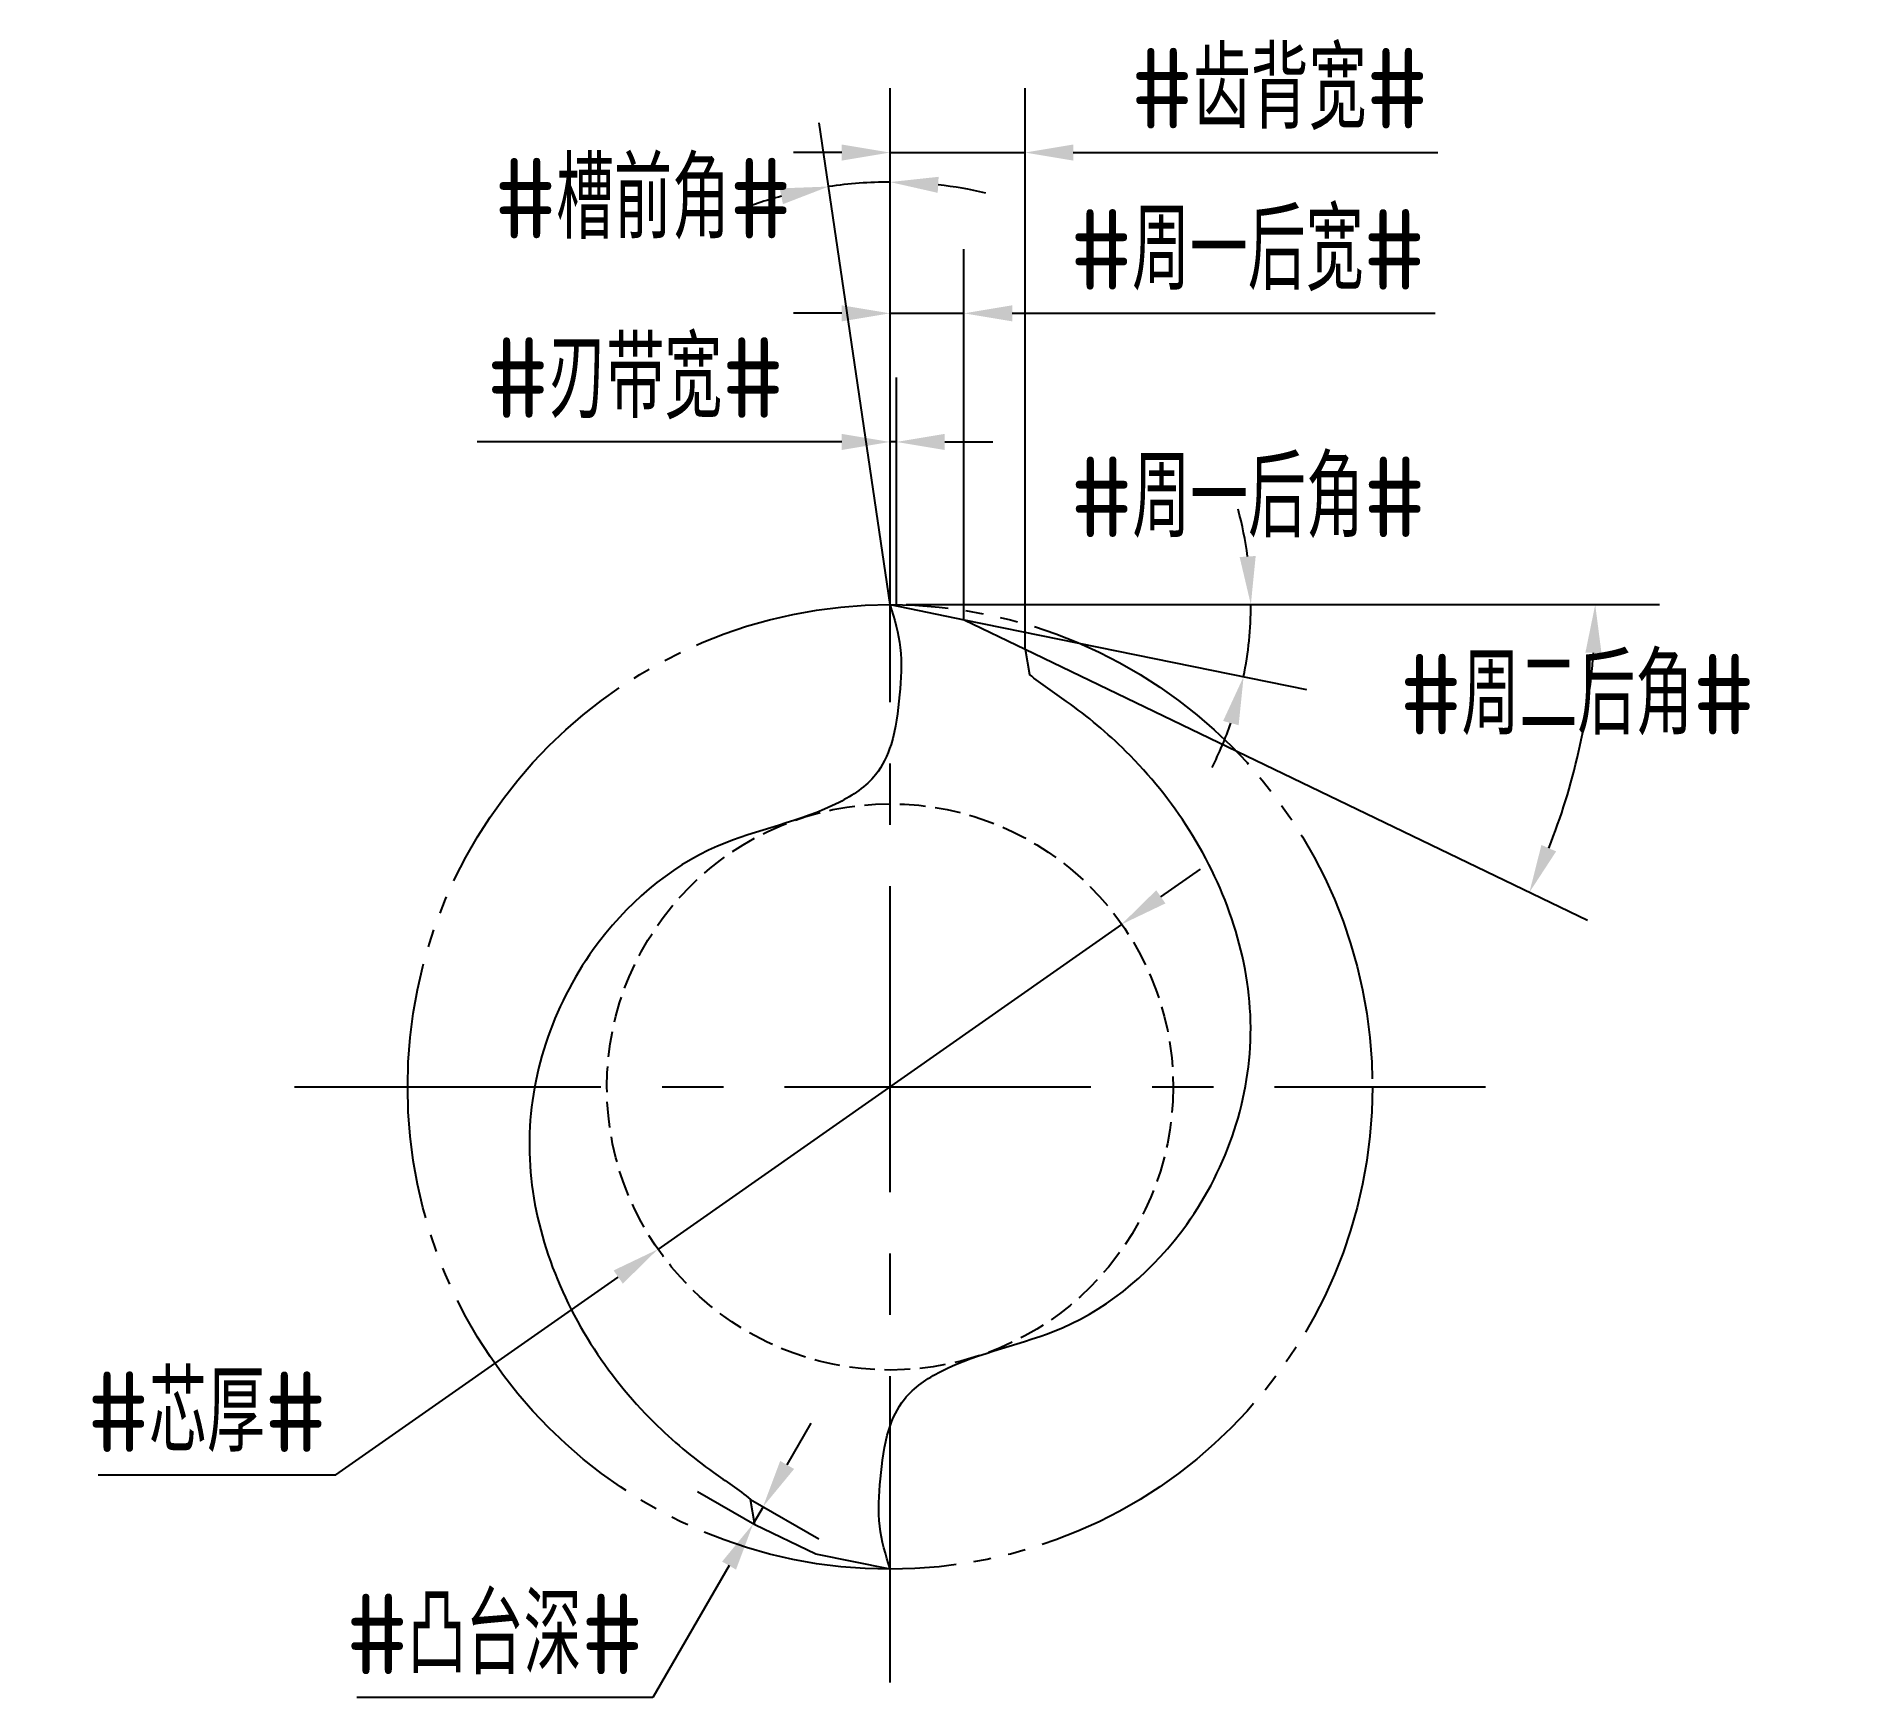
# Model space of a CAD drawing. Header units: millimetres. Extents: x 158.5 to 215.1, y 66.9 to 118.6.
import ezdxf

# ---------------------------------------------------------------- set-up
doc = ezdxf.new("R2010")
doc.units = ezdxf.units.MM
for name, pattern in [('ACAD_ISO04W100', [30, 24, -3, 0, -3]), ('BANKLINE1', [5.5, 4, -1.5]), ('CENTER', [50.8, 31.75, -6.35, 6.35, -6.35]), ('JIS_09_08', [10.75, 8, -0.55, 0.55, -0.55, 0.55, -0.55])]:
    doc.linetypes.add(name, pattern=pattern)
for name, color, linetype in [('中心线', 2, 'ACAD_ISO04W100'), ('标注', 7, 'Continuous'), ('虚线轮廓', 1, 'Continuous'), ('轮廓', 4, 'Continuous')]:
    doc.layers.add(name, color=color, linetype=linetype)
doc.styles.add('CFST0', font='gbenor.shx', dxfattribs={"bigfont": 'gbcbig.shx'})
doc.dimstyles.new('TYToolDesignC1-1', dxfattribs={"dimtxt": 2.5, "dimasz": 1.5, "dimexe": 2, "dimexo": 0, "dimtad": 1, "dimtoh": 1, "dimdec": 3, "dimdsep": 46, "dimtxsty": 'CFST0', "dimcen": 2.502, "dimclrd": 3, "dimclre": 3, "dimclrt": 3, "dimazin": 2, "dimtfac": 1, "dimtdec": 3, "dimtmove": 0, "dimatfit": 3, "dimfxl": 1, "dimarcsym": 0})

# ---------------------------------------------------------------- blocks, each defined once
blk = doc.blocks.new('*D1')
at = {"layer": 'Defpoints', "color": 0, "transparency": 16777216}
for p in [(192.194, 90.992), (177.776, 80.888)]:
    blk.add_point(p, dxfattribs=at)
at = {"layer": '标注', "color": 3, "lineweight": -2, "transparency": 16777216}
for p, q in [((193.423, 91.853), (194.651, 92.714)), ((192.194, 90.992), (177.776, 80.888)), ((167.765, 73.873), (176.547, 80.027)), ((160.376, 73.873), (167.765, 73.873))]:
    blk.add_line(p, q, dxfattribs=at)
at = {"layer": '标注', "color": 3, "transparency": 16777216}
for points in [[(193.279, 92.058), (193.566, 91.648), (192.194, 90.992)], [(176.404, 80.232), (176.691, 79.822), (177.776, 80.888)]]:
    blk.add_solid(points, dxfattribs=at)
at = {"layer": '标注', "color": 3, "transparency": 16777216, "insert": (163.758, 75.831), "char_height": 2.5, "attachment_point": 5, "style": 'CFST0'}
blk.add_mtext('#芯厚#', dxfattribs=at)
blk = doc.blocks.new('*D4')
at = {"layer": 'Defpoints', "color": 0, "transparency": 16777216}
for p in [(184.361, 114.067), (185, 100.94), (185, 100.94), (185, 100), (185.26, 99.17)]:
    blk.add_point(p, dxfattribs=at)
at = {"layer": '标注', "color": 3, "lineweight": -2, "transparency": 16777216}
for q in [(182.799, 115.921), (185, 116.082)]:
    blk.add_line((185, 100.94), q, dxfattribs=at)
for start, end in [(90, 98.3566), (76.9137, 83.4569), (104.8997, 111.4429)]:
    blk.add_arc((185, 100.94), 13.142, start, end, dxfattribs=at)
at = {"layer": '标注', "color": 3, "transparency": 16777216}
for points in [[(181.57, 113.885), (181.671, 113.395), (183.09, 113.943)], [(186.483, 113.747), (186.512, 114.246), (185, 114.082)]]:
    blk.add_solid(points, dxfattribs=at)
at = {"layer": '标注', "color": 3, "transparency": 16777216, "insert": (177.319, 113.562), "char_height": 2.5, "attachment_point": 5, "style": 'CFST0'}
blk.add_mtext('#槽前角#', dxfattribs=at)
blk = doc.blocks.new('*D7')
at = {"layer": 'Defpoints', "color": 0, "transparency": 16777216}
for p in [(185, 100.94), (185, 100.94), (185.5, 100.94), (187.31, 100.47), (196.122, 99.443)]:
    blk.add_point(p, dxfattribs=at)
at = {"layer": '标注', "color": 3, "lineweight": -2, "transparency": 16777216}
for p, q in [((185.5, 100.94), (198.222, 100.94)), ((187.31, 100.47), (197.957, 98.304))]:
    blk.add_line(p, q, dxfattribs=at)
for start, end in [(7.664, 15.3279), (348.4994, 0), (333.1715, 340.8354)]:
    blk.add_arc((185, 100.94), 11.222, start, end, dxfattribs=at)
at = {"layer": '标注', "color": 3, "transparency": 16777216}
for points in [[(196.372, 102.453), (195.873, 102.42), (196.222, 100.94)], [(195.359, 97.322), (195.842, 97.19), (195.997, 98.703)]]:
    blk.add_solid(points, dxfattribs=at)
at = {"layer": '标注', "color": 3, "transparency": 16777216, "insert": (196.136, 104.273), "char_height": 2.5, "attachment_point": 5, "style": 'CFST0'}
blk.add_mtext('#周一后角#', dxfattribs=at)
blk = doc.blocks.new('*D8')
at = {"layer": 'Defpoints', "color": 0, "transparency": 16777216}
for p in [(186.34, 100.94), (186.34, 100.94), (187, 100.94), (189.2, 99.56), (206.7, 97.866)]:
    blk.add_point(p, dxfattribs=at)
at = {"layer": '标注', "color": 3, "lineweight": -2, "transparency": 16777216}
for p, q in [((187, 100.94), (208.931, 100.94)), ((189.2, 99.56), (206.686, 91.123))]:
    blk.add_line(p, q, dxfattribs=at)
blk.add_arc((186.34, 100.94), 20.591, 338.4167, 355.8252, dxfattribs=at)
at = {"layer": '标注', "color": 3, "transparency": 16777216}
for points in [[(206.626, 99.45), (207.126, 99.432), (206.931, 100.94)], [(205.716, 93.265), (205.258, 93.466), (204.885, 91.992)]]:
    blk.add_solid(points, dxfattribs=at)
at = {"layer": '标注', "color": 3, "transparency": 16777216, "insert": (206.376, 98.136), "char_height": 2.5, "attachment_point": 5, "style": 'CFST0'}
blk.add_mtext('#周二后角#', dxfattribs=at)
blk = doc.blocks.new('*D6')
at = {"layer": 'Defpoints', "color": 0, "transparency": 16777216}
for p in [(187.3, 110), (185, 100.94), (187.3, 100.47)]:
    blk.add_point(p, dxfattribs=at)
at = {"layer": '标注', "color": 3, "lineweight": -2, "transparency": 16777216}
for p, q in [((185, 100.94), (185, 112)), ((187.3, 100.47), (187.3, 112)), ((183.5, 110), (182, 110)), ((185, 110), (187.3, 110)), ((188.8, 110), (201.954, 110))]:
    blk.add_line(p, q, dxfattribs=at)
at = {"layer": '标注', "color": 3, "transparency": 16777216}
for points in [[(183.5, 110.25), (183.5, 109.75), (185, 110)], [(188.8, 110.25), (188.8, 109.75), (187.3, 110)]]:
    blk.add_solid(points, dxfattribs=at)
at = {"layer": '标注', "color": 3, "transparency": 16777216, "insert": (196.127, 111.958), "char_height": 2.5, "attachment_point": 5, "style": 'CFST0'}
blk.add_mtext('#周一后宽#', dxfattribs=at)
blk = doc.blocks.new('*D5')
at = {"layer": 'Defpoints', "color": 0, "transparency": 16777216}
for p in [(189.2, 115), (185, 100.94), (189.2, 99.56)]:
    blk.add_point(p, dxfattribs=at)
at = {"layer": '标注', "color": 3, "lineweight": -2, "transparency": 16777216}
for p, q in [((185, 100.94), (185, 117)), ((189.2, 99.56), (189.2, 117)), ((183.5, 115), (182, 115)), ((185, 115), (189.2, 115)), ((190.7, 115), (202.035, 115))]:
    blk.add_line(p, q, dxfattribs=at)
at = {"layer": '标注', "color": 3, "transparency": 16777216}
for points in [[(183.5, 115.25), (183.5, 114.75), (185, 115)], [(190.7, 115.25), (190.7, 114.75), (189.2, 115)]]:
    blk.add_solid(points, dxfattribs=at)
at = {"layer": '标注', "color": 3, "transparency": 16777216, "insert": (197.117, 116.972), "char_height": 2.5, "attachment_point": 5, "style": 'CFST0'}
blk.add_mtext('#齿背宽#', dxfattribs=at)
blk = doc.blocks.new('*D3')
at = {"layer": 'Defpoints', "color": 0, "transparency": 16777216}
for p in [(185.2, 106), (185, 100.94), (185.2, 100.94)]:
    blk.add_point(p, dxfattribs=at)
at = {"layer": '标注', "color": 3, "lineweight": -2, "transparency": 16777216}
for p, q in [((185, 100.94), (185, 108)), ((185.2, 100.94), (185.2, 108)), ((183.5, 106), (172.165, 106)), ((185.2, 106), (185, 106)), ((186.7, 106), (188.2, 106))]:
    blk.add_line(p, q, dxfattribs=at)
at = {"layer": '标注', "color": 3, "transparency": 16777216}
for points in [[(183.5, 106.25), (183.5, 105.75), (185, 106)], [(186.7, 106.25), (186.7, 105.75), (185.2, 106)]]:
    blk.add_solid(points, dxfattribs=at)
at = {"layer": '标注', "color": 3, "transparency": 16777216, "insert": (177.083, 107.972), "char_height": 2.5, "attachment_point": 5, "style": 'CFST0'}
blk.add_mtext('#刃带宽#', dxfattribs=at)
blk = doc.blocks.new('*D2')
at = {"layer": 'Defpoints', "color": 0, "transparency": 16777216}
for p in [(180.66, 73.11), (180.744, 72.352), (180.8, 72.32)]:
    blk.add_point(p, dxfattribs=at)
at = {"layer": '标注', "color": 3, "lineweight": -2, "transparency": 16777216}
for p, q in [((181.801, 74.183), (182.551, 75.482)), ((180.8, 72.32), (179.012, 73.352)), ((180.66, 73.11), (182.783, 71.884)), ((181.051, 72.884), (180.744, 72.352)), ((179.994, 71.053), (177.624, 66.948)), ((177.624, 66.948), (168.415, 66.948))]:
    blk.add_line(p, q, dxfattribs=at)
at = {"layer": '标注', "color": 3, "transparency": 16777216}
for points in [[(181.585, 74.308), (182.018, 74.058), (181.051, 72.884)], [(179.778, 71.178), (180.211, 70.928), (180.744, 72.352)]]:
    blk.add_solid(points, dxfattribs=at)
at = {"layer": '标注', "color": 3, "transparency": 16777216, "insert": (172.707, 68.92), "char_height": 2.5, "attachment_point": 5, "style": 'CFST0'}
blk.add_mtext('#凸台深#', dxfattribs=at)

msp = doc.modelspace()

# ---------------------------------------------------------------- linework, layer by layer
at = {"layer": '中心线', "linetype": 'CENTER', "ltscale": 0.3}
for p, q in [((185, 67.422), (185, 104.458)), ((166.482, 85.94), (203.518, 85.94))]:
    msp.add_line(p, q, dxfattribs=at)
at = {"layer": '虚线轮廓', "color": 7, "linetype": 'JIS_09_08'}
msp.add_circle((185, 85.94), 15, dxfattribs=at)
at = {"layer": '虚线轮廓', "color": 7, "linetype": 'BANKLINE1', "ltscale": 0.2}
msp.add_circle((185, 85.94), 8.8047, dxfattribs=at)
at = {"layer": '轮廓', "linetype": 'Continuous'}
for p, q in [((185, 100.94), (187.311, 100.4721)), ((187.311, 100.4721), (189.2, 99.5574)), ((182.689, 71.4079), (180.8, 72.3226)), ((185, 70.94), (182.689, 71.4079))]:
    msp.add_line(p, q, dxfattribs=at)
at = {"layer": '轮廓'}
for p, q in [((189.2, 99.5574), (189.3389, 98.7696)), ((180.8, 72.3226), (180.6611, 73.1104))]:
    msp.add_line(p, q, dxfattribs=at)
at = {"layer": '轮廓', "linetype": 'Continuous'}
for points in [[(185, 100.94), (185.1324, 100.4977), (185.4066, 99.5817), (185.3035, 98.0963), (185.1529, 96.7377), (184.5597, 95.481), (182.687, 94.2435), (179.1748, 93.6942), (175.0623, 90.1262), (173.0517, 84.0902), (174.8988, 78.7327), (177.428, 75.6183), (179.2169, 74.1077), (180.2993, 73.4181), (180.6611, 73.1104)], [(185, 70.94), (184.8676, 71.3823), (184.5934, 72.2983), (184.6965, 73.7837), (184.8471, 75.1423), (185.4403, 76.399), (187.313, 77.6365), (190.8252, 78.1858), (194.9377, 81.7538), (196.9483, 87.7898), (195.1012, 93.1473), (192.572, 96.2617), (190.7831, 97.7723), (189.7007, 98.4619), (189.3389, 98.7696)]]:
    msp.add_open_spline(points, degree=3, knots=[0, 0, 0, 0, 1.373864, 2.8452398, 4.4133946, 5.4666549, 6.88846, 10.9045266, 15.9327156, 22.3647847, 28.7912378, 31.9423785, 34.3556877, 35.7805091, 35.7805091, 35.7805091, 35.7805091], dxfattribs=at)

# ---------------------------------------------------------------- dimensions: what is measured, and where the dimension line sits
at = {"layer": '标注'}
for base, p2, text, picture, middle in [((189.2, 115), (189.2, 99.56), '#齿背宽#', '*D5', (197.1173, 115)), ((187.3, 110), (187.3, 100.47), '#周一后宽#', '*D6', (196.1272, 110)), ((185.2, 106), (185.2, 100.94), '#刃带宽#', '*D3', (177.0827, 106))]:
    dim = msp.add_linear_dim(base=base, p1=(185, 100.94), p2=p2, text=text, dimstyle='TYToolDesignC1-1', dxfattribs=at)
    dim.commit()
    dim.dimension.update_dxf_attribs({"geometry": picture, "text_midpoint": middle, "dimtype": 160})
for base, line1, line2, text, picture, middle in [((184.3613, 114.0665), ((185, 100.94), (185, 100)), ((185, 100.94), (185.26, 99.17)), '#槽前角#', '*D4', (177.3191, 111.6038)), ((196.122, 99.4428), ((185, 100.94), (187.31, 100.47)), ((185, 100.94), (185.5, 100.94)), '#周一后角#', '*D7', (196.1361, 102.3287)), ((206.7001, 97.8659), ((186.34, 100.94), (189.2, 99.56)), ((186.34, 100.94), (187, 100.94)), '#周二后角#', '*D8', (206.3759, 96.1917))]:
    dim = msp.add_angular_dim_2l(base=base, line1=line1, line2=line2, text=text, dimstyle='TYToolDesignC1-1', dxfattribs=at)
    dim.commit()
    dim.dimension.update_dxf_attribs({"geometry": picture, "text_midpoint": middle, "dimtype": 162})
dim = msp.add_diameter_dim_2p(p1=(192.1945, 90.9922), p2=(177.7755, 80.8878), text='#芯厚#', dimstyle='TYToolDesignC1-1', dxfattribs=at)
dim.commit()
dim.dimension.update_dxf_attribs({"geometry": '*D1', "text_midpoint": (163.7579, 73.8729), "dimtype": 163})
dim = msp.add_linear_dim(base=(180.7442, 72.3522), p1=(180.66, 73.11), p2=(180.8, 72.32), angle=240, text='#凸台深#', dimstyle='TYToolDesignC1-1', dxfattribs=at)
dim.commit()
dim.dimension.update_dxf_attribs({"geometry": '*D2', "text_midpoint": (172.7069, 66.9481), "dimtype": 160})

doc.saveas('drawing.dxf')
